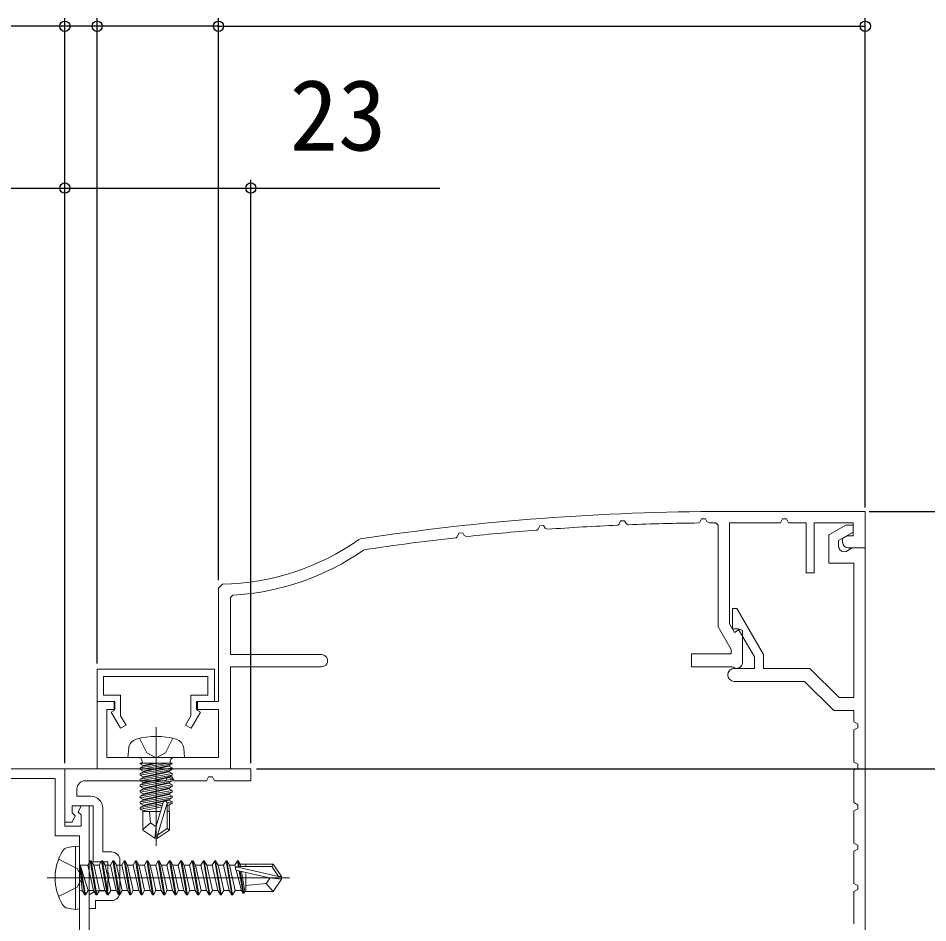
# Model space of a CAD drawing. Units: millimetres, scale not verified. Extents: x -525 to 525, y -783 to 779.
# Drawn here: x 204.1 to 316.6, y 352.5 to 464.4 of the extents above; entities that cross this region are included whole.
import ezdxf
from ezdxf.enums import TextEntityAlignment as Align

# ---------------------------------------------------------------- set-up
doc = ezdxf.new("R2010")
doc.units = ezdxf.units.MM
doc.header["$LTSCALE"] = 4
for name, color, linetype, lineweight in [('0-2_YKK_11', 30, 'Continuous', 18), ('0-4_YKK_12', 2, 'Continuous', 18), ('0-5_YKK_13', 4, 'Continuous', 18)]:
    doc.layers.add(name, color=color, linetype=linetype, lineweight=lineweight)
doc.layers.add('0-6_YKK_D', color=6, linetype='Continuous')
doc.styles.add('ＭＳ ゴシック', font='')
doc.styles.get('ＭＳ ゴシック').set_extended_font_data('MS Gothic')

msp = doc.modelspace()

# ---------------------------------------------------------------- linework, layer by layer
at = {"layer": '0-2_YKK_11'}
for p, q in [((308.897, 403.382), (291.397, 403.382)), ((246.467, 399.998), (246.252, 399.912)), ((246.829, 398.606), (246.955, 398.656))]:
    msp.add_line(p, q, dxfattribs=at)
for points in [[(306.797, 398.882), (308.897, 398.882), (308.897, 403.382)], [(268.278, 401.086), (268.445, 401.204), (268.631, 401.621), (269.119, 401.647), (269.302, 401.332), (269.584, 401.184)], [(278.276, 401.693), (278.448, 401.808), (278.64, 402.213), (279.13, 402.228), (279.307, 401.904), (279.582, 401.748)], [(290.396, 401.98), (290.697, 401.68), (290.697, 389.109), (292.297, 386.337), (292.297, 385.782), (287.397, 385.782), (287.397, 384.182), (292.397, 384.182), (292.577, 384.122)], [(288.275, 401.966), (288.451, 402.076), (288.649, 402.47), (289.139, 402.473), (289.312, 402.139), (289.581, 401.976)], [(293.697, 384.682), (293.697, 388.655), (293.397, 388.828), (292.706, 388.429), (292.097, 389.484), (292.097, 401.982), (298.397, 401.982), (298.652, 402.482), (299.142, 402.482), (299.397, 401.982), (301.597, 401.982), (301.597, 395.782), (302.597, 395.782), (302.597, 401.982), (307.397, 401.982), (307.397, 400.382), (306.697, 400.382), (306.097, 400.035), (306.097, 399.582)], [(305.597, 399.082), (305.597, 399.789), (307.397, 400.828), (307.397, 401.682), (306.475, 401.682), (304.397, 400.482), (304.397, 396.982), (307.497, 396.982), (307.497, 380.382), (305.659, 380.382), (302.059, 383.982), (296.297, 383.982), (296.297, 385.712), (293.024, 391.382), (292.497, 391.382), (292.497, 388.882), (293.197, 388.882), (295.197, 385.418), (295.197, 383.982), (292.697, 383.982)], [(258.28, 400.14), (258.442, 400.261), (258.622, 400.691), (259.109, 400.729), (259.297, 400.423), (259.585, 400.282)], [(308.897, 311.882), (308.897, 398.882), (307.297, 398.882), (306.547, 398.449), (306.297, 398.382)], [(229.389, 394.386), (228.897, 393.886), (228.897, 379.882), (226.197, 379.882), (226.197, 378.882), (228.897, 378.882), (228.897, 372.982), (215.097, 372.982), (215.097, 378.882), (216.097, 378.882), (216.097, 379.882), (213.897, 379.882), (213.897, 371.582), (230.397, 371.582), (230.397, 384.182), (241.647, 384.182)], [(241.647, 385.682), (230.397, 385.682), (230.397, 392.733), (230.68, 393.033)], [(292.697, 382.382), (301.397, 382.382), (304.997, 378.782), (307.497, 378.782), (307.497, 377.382), (307.997, 377.127), (307.997, 376.637), (307.497, 376.382), (307.497, 372.382), (307.997, 372.127), (307.997, 371.637), (307.497, 371.382), (307.497, 367.382), (307.997, 367.127), (307.997, 366.637), (307.497, 366.382), (307.497, 362.382), (307.997, 362.127), (307.997, 361.637), (307.497, 361.382), (307.497, 357.382), (307.997, 357.127), (307.997, 356.637), (307.497, 356.382), (307.497, 352.382)]]:
    msp.add_lwpolyline(points, dxfattribs=at)
msp.add_lwpolyline([(228.397, 383.882), (213.897, 383.882), (213.897, 379.882), (215.997, 379.882), (215.997, 378.782), (215.624, 378.566), (216.769, 376.582), (217.462, 376.982), (216.797, 378.134), (216.797, 380.682), (214.697, 380.682), (214.697, 382.982), (227.597, 382.982), (227.597, 380.682), (225.497, 380.682), (225.497, 378.134), (224.831, 376.982), (225.524, 376.582), (226.67, 378.566), (226.297, 378.782), (226.297, 379.882), (228.397, 379.882)], close=True, dxfattribs=at)
at = {"layer": '0-2_YKK_11', "color": 211}
msp.add_lwpolyline([(187.9, 371.582), (209.9, 371.582), (209.9, 364.482), (211.9, 364.482), (211.9, 365.858), (211.538, 366.219), (211.9, 366.982), (212.9, 366.982), (212.9, 301.15), (212.451, 301.033), (211.338, 303.036), (211.6, 303.482), (211.9, 303.782), (211.9, 313.082), (189.1, 313.082)], dxfattribs=at)
msp.add_lwpolyline([(189.3, 314.282), (189.3, 370.382), (208.7, 370.382), (208.7, 363.282), (211.7, 363.282), (211.7, 347.382), (211.4, 347.082), (211.4, 342.082), (211.7, 341.782), (211.7, 329.382), (211.4, 329.082), (211.4, 314.282), (204.7, 314.282), (204.4, 314.582), (196.4, 314.582), (196.1, 314.282)], close=True, dxfattribs=at)
at = {"layer": '0-2_YKK_11'}
for centre, radius, start, end in [((291.397, 103.382), 300, 89.99999, 98.61344), ((291.397, 103.381), 298.601, 92.51839, 94.18925), ((291.397, 103.384), 298.598, 90.59905, 92.26756), ((291.397, 103.4), 298.582, 90.19206, 90.34848), ((291.397, 103.378), 298.604, 94.44052, 96.11573), ((228.897, 424.382), 30, 270.93931, 305.34622), ((291.397, 103.382), 298.6, 96.3676, 98.55928), ((306.797, 399.582), 0.7, 180.00001, 269.99999), ((228.897, 424.382), 31.4, 273.25513, 304.82562), ((306.297, 399.082), 0.7, 180, 270), ((241.647, 384.932), 0.75, 269.99999, 90.00001), ((292.697, 383.182), 0.8, 90, 270), ((292.997, 384.682), 0.7, 233.13011, 359.99999)]:
    msp.add_arc(centre, radius, start, end, dxfattribs=at)
at = {"layer": '0-4_YKK_12', "color": 211}
msp.add_line((216.7, 360.282), (216.7, 356.282), dxfattribs=at)
for points in [[(209.9, 371.582), (232.9, 371.582), (232.9, 370.082), (228.4, 370.082), (228.145, 370.582), (227.655, 370.582), (227.4, 370.082), (223.4, 370.082), (223.145, 370.582), (222.655, 370.582), (222.4, 370.082), (212.4, 370.082)], [(215.7, 355.282), (213.7, 355.282), (213.7, 354.282), (212.9, 354.282), (212.9, 355.982), (213.7, 356.482), (215.2, 356.482), (215.2, 357.824), (215.32, 358.007), (215.32, 358.557), (215.2, 358.74), (215.2, 360.082), (213.4, 360.082), (213.4, 366.982), (210.8, 366.982), (210.8, 366.106), (211.162, 365.744), (210.8, 364.982), (209.9, 364.982), (209.9, 371.582)], [(211.4, 369.082), (211.4, 368.182), (213.1, 368.182)], [(214.6, 366.682), (214.6, 361.282), (215.7, 361.282)]]:
    msp.add_lwpolyline(points, dxfattribs=at)
for centre, radius, start, end in [((212.4, 369.082), 1, 90.00001, 179.99999), ((213.1, 366.682), 1.5, 0.00001, 89.99999), ((215.7, 360.282), 1, 0.00001, 89.99999), ((215.7, 356.282), 1, 270.00001, 359.99999)]:
    msp.add_arc(centre, radius, start, end, dxfattribs=at)
at = {"layer": '0-5_YKK_13'}
for p, q in [((221.197, 376.735), (221.197, 362.052)), ((217.697, 372.982), (217.795, 374.101)), ((224.697, 372.982), (224.599, 374.101)), ((224.697, 372.982), (217.697, 372.982)), ((219.467, 372.482), (219.467, 372.282)), ((222.927, 372.482), (222.927, 372.282)), ((223.176, 372.282), (219.218, 372.282)), ((219.218, 372.195), (219.597, 371.976)), ((219.218, 371.495), (223.176, 372.195)), ((219.218, 370.795), (223.176, 371.495)), ((219.218, 371.495), (219.597, 371.276)), ((220.996, 372.282), (219.597, 371.976)), ((219.597, 371.888), (219.597, 371.976)), ((222.797, 371.976), (219.597, 371.276)), ((219.597, 371.188), (222.797, 371.888)), ((222.797, 371.276), (219.597, 370.576)), ((219.597, 371.188), (219.597, 371.276)), ((223.176, 372.195), (222.797, 371.976)), ((222.797, 371.888), (222.797, 371.976)), ((223.176, 371.669), (222.797, 371.888)), ((223.176, 371.495), (222.797, 371.276)), ((222.797, 371.188), (222.797, 371.276)), ((223.176, 372.282), (223.176, 372.195)), ((223.176, 371.669), (223.176, 371.495)), ((219.218, 370.969), (219.218, 370.795)), ((219.218, 370.795), (219.597, 370.576)), ((223.176, 370.269), (219.218, 369.569)), ((219.597, 370.488), (219.597, 370.576)), ((219.597, 369.788), (222.797, 370.488)), ((223.176, 370.969), (222.797, 371.188)), ((222.797, 370.488), (222.797, 370.576)), ((223.176, 370.269), (222.797, 370.488)), ((223.176, 370.269), (223.176, 370.095)), ((219.218, 369.395), (223.176, 370.095)), ((219.218, 370.095), (219.597, 369.876)), ((219.218, 369.569), (219.597, 369.788)), ((219.218, 369.569), (219.218, 369.395)), ((223.176, 369.569), (219.218, 368.869)), ((219.218, 369.395), (219.597, 369.176)), ((219.218, 368.695), (223.176, 369.395)), ((219.218, 368.869), (219.597, 369.088)), ((219.597, 369.788), (219.597, 369.876)), ((222.797, 369.876), (219.597, 369.176)), ((219.597, 369.088), (222.797, 369.788)), ((219.597, 369.088), (219.597, 369.176)), ((222.797, 369.176), (219.597, 368.476)), ((219.597, 368.388), (222.797, 369.088)), ((223.176, 370.095), (222.797, 369.876)), ((222.797, 369.788), (222.797, 369.876)), ((223.176, 369.569), (222.797, 369.788)), ((223.176, 369.395), (222.797, 369.176)), ((222.797, 369.088), (222.797, 369.176)), ((223.176, 368.869), (222.797, 369.088)), ((223.176, 369.569), (223.176, 369.395)), ((219.218, 368.869), (219.218, 368.695)), ((223.176, 368.869), (219.218, 368.169)), ((219.218, 368.695), (219.597, 368.476)), ((219.218, 367.995), (223.176, 368.695)), ((219.218, 368.169), (219.597, 368.388)), ((219.218, 368.169), (219.218, 367.995)), ((223.176, 368.169), (219.218, 367.469)), ((219.218, 367.995), (219.597, 367.776)), ((219.218, 367.295), (223.176, 367.995)), ((219.597, 368.388), (219.597, 368.476)), ((222.797, 368.476), (219.597, 367.776)), ((219.597, 367.688), (222.797, 368.388)), ((223.176, 368.695), (222.797, 368.476)), ((222.797, 368.388), (222.797, 368.476)), ((223.176, 368.169), (222.797, 368.388)), ((223.176, 367.995), (222.797, 367.776)), ((223.176, 368.869), (223.176, 368.695)), ((223.176, 368.169), (223.176, 367.995)), ((219.218, 367.469), (219.597, 367.688)), ((219.218, 367.469), (219.218, 367.295)), ((219.218, 367.295), (219.597, 367.076)), ((222.02, 367.265), (219.218, 366.769)), ((219.218, 366.595), (221.965, 367.08)), ((219.218, 366.769), (219.597, 366.988)), ((219.218, 366.769), (219.218, 366.595)), ((219.597, 367.688), (219.597, 367.776)), ((222.797, 367.776), (219.597, 367.076)), ((219.597, 366.988), (222.797, 367.688)), ((219.597, 366.988), (219.597, 367.076)), ((221.906, 366.881), (219.597, 366.376)), ((221.197, 364.488), (222.056, 367.389)), ((223.176, 367.469), (222.546, 367.358)), ((222.547, 367.183), (223.176, 367.295)), ((222.797, 367.688), (222.797, 367.776)), ((223.176, 367.469), (222.797, 367.688)), ((222.797, 366.282), (222.797, 367.076)), ((223.176, 367.469), (223.176, 367.295)), ((219.218, 366.595), (219.597, 366.376)), ((221.728, 366.282), (219.547, 366.282)), ((219.547, 366.282), (219.547, 363.994)), ((219.597, 366.288), (219.597, 366.376)), ((222.847, 366.282), (222.547, 366.282)), ((220.497, 364.882), (219.547, 364.07)), ((219.547, 363.994), (221.047, 362.982)), ((221.197, 364.488), (221.047, 362.982)), ((221.197, 364.488), (221.197, 362.982)), ((222.547, 364.187), (221.347, 363.344)), ((222.847, 363.994), (221.347, 362.982)), ((221.347, 362.982), (221.047, 362.982)), ((221.347, 363.344), (221.347, 362.982)), ((211.2, 361.994), (210.225, 361.822)), ((211.2, 361.994), (211.2, 354.17)), ((211.2, 361.994), (211.7, 361.906)), ((211.7, 361.906), (211.7, 354.258)), ((213.05, 360.182), (212.732, 359.632)), ((213.75, 355.982), (213.05, 360.182)), ((213.05, 360.182), (213.15, 360.182)), ((213.15, 360.182), (213.468, 359.632)), ((213.15, 360.182), (213.85, 355.982)), ((214.45, 360.182), (214.132, 359.632)), ((215.15, 355.982), (214.45, 360.182)), ((214.45, 360.182), (214.55, 360.182)), ((214.55, 360.182), (215.25, 355.982)), ((215.85, 360.182), (215.532, 359.632)), ((216.55, 355.982), (215.85, 360.182)), ((215.85, 360.182), (215.95, 360.182)), ((215.95, 360.182), (216.65, 355.982)), ((217.25, 360.182), (216.932, 359.632)), ((217.95, 355.982), (217.25, 360.182)), ((217.25, 360.182), (217.35, 360.182)), ((217.35, 360.182), (218.05, 355.982)), ((218.65, 360.182), (218.332, 359.632)), ((219.35, 355.982), (218.65, 360.182)), ((218.65, 360.182), (218.75, 360.182)), ((218.75, 360.182), (219.45, 355.982)), ((220.05, 360.182), (219.732, 359.632)), ((220.75, 355.982), (220.05, 360.182)), ((220.15, 360.182), (220.468, 359.632)), ((221.45, 360.182), (221.132, 359.632)), ((222.15, 355.982), (221.45, 360.182)), ((221.55, 360.182), (221.868, 359.632)), ((222.85, 360.182), (222.532, 359.632)), ((223.55, 355.982), (222.85, 360.182)), ((222.95, 360.182), (223.268, 359.632)), ((224.25, 360.182), (223.932, 359.632)), ((224.95, 355.982), (224.25, 360.182)), ((224.35, 360.182), (224.668, 359.632)), ((225.65, 360.182), (225.332, 359.632)), ((225.65, 360.182), (225.75, 360.182)), ((226.35, 355.982), (225.65, 360.182)), ((225.75, 360.182), (226.068, 359.632)), ((227.05, 360.182), (226.732, 359.632)), ((227.05, 360.182), (227.15, 360.182)), ((227.75, 355.982), (227.05, 360.182)), ((227.15, 360.182), (227.468, 359.632)), ((228.45, 360.182), (228.132, 359.632)), ((228.45, 360.182), (228.55, 360.182)), ((229.15, 355.982), (228.45, 360.182)), ((228.55, 360.182), (228.868, 359.632)), ((229.85, 360.182), (229.532, 359.632)), ((229.85, 360.182), (229.95, 360.182)), ((230.55, 355.982), (229.85, 360.182)), ((229.95, 360.182), (230.268, 359.632)), ((231.25, 360.182), (230.932, 359.632)), ((231.25, 360.182), (231.373, 359.482)), ((231.35, 360.182), (231.473, 359.482)), ((212.35, 355.982), (211.75, 359.582)), ((211.75, 359.582), (211.85, 359.582)), ((211.75, 359.582), (212.032, 356.532)), ((211.85, 359.582), (212.45, 355.982)), ((212.768, 356.532), (211.85, 359.582)), ((211.9, 359.632), (212.732, 359.632)), ((212.732, 359.632), (213.432, 356.532)), ((213.468, 359.632), (214.168, 356.532)), ((213.468, 359.632), (214.132, 359.632)), ((214.132, 359.632), (214.832, 356.532)), ((214.868, 359.632), (215.532, 359.632)), ((215.532, 359.632), (216.232, 356.532)), ((216.268, 359.632), (216.932, 359.632)), ((216.932, 359.632), (217.632, 356.532)), ((217.668, 359.632), (218.332, 359.632)), ((218.332, 359.632), (219.032, 356.532)), ((219.068, 359.632), (219.732, 359.632)), ((219.732, 359.632), (220.432, 356.532)), ((220.468, 359.632), (220.818, 358.082)), ((220.468, 359.632), (221.132, 359.632)), ((221.132, 359.632), (221.832, 356.532)), ((221.868, 359.632), (222.218, 358.082)), ((221.868, 359.632), (222.532, 359.632)), ((222.532, 359.632), (223.232, 356.532)), ((223.268, 359.632), (223.618, 358.082)), ((223.268, 359.632), (223.932, 359.632)), ((223.932, 359.632), (224.632, 356.532)), ((224.668, 359.632), (225.368, 356.532)), ((226.068, 359.632), (226.768, 356.532)), ((227.468, 359.632), (228.168, 356.532)), ((228.868, 359.632), (229.568, 356.532)), ((230.268, 359.632), (230.968, 356.532)), ((230.268, 359.632), (230.932, 359.632)), ((230.932, 359.632), (231.015, 359.318)), ((231.087, 359.045), (231.748, 356.532)), ((231.09, 359.425), (236.338, 358.232)), ((231.193, 358.991), (235.194, 358.082)), ((231.469, 358.929), (231.95, 356.182)), ((231.573, 358.905), (232.05, 356.182)), ((231.592, 359.762), (232.3, 359.762)), ((231.592, 359.762), (231.641, 359.482)), ((232.3, 359.782), (235.655, 359.782)), ((232.3, 359.782), (232.3, 359.482)), ((235.655, 359.782), (235.495, 359.482)), ((235.655, 359.782), (236.7, 358.232)), ((207.7, 358.082), (237.7, 358.082)), ((219.418, 358.082), (219.768, 356.532)), ((231.748, 358.865), (232.177, 356.402)), ((232.3, 358.626), (232.3, 356.382)), ((235.194, 358.082), (236.7, 358.082)), ((235.194, 358.082), (236.7, 357.932)), ((235.655, 356.382), (236.7, 357.932)), ((236.338, 358.232), (236.7, 358.232)), ((236.7, 357.932), (236.7, 358.232)), ((234.8, 357.382), (235.655, 356.382)), ((211.9, 356.532), (212.032, 356.532)), ((212.35, 355.982), (212.032, 356.532)), ((212.35, 355.982), (212.45, 355.982)), ((212.35, 355.982), (212.45, 355.982)), ((212.45, 355.982), (212.768, 356.532)), ((212.768, 356.532), (213.432, 356.532)), ((213.75, 355.982), (213.432, 356.532)), ((213.75, 355.982), (213.85, 355.982)), ((213.85, 355.982), (214.168, 356.532)), ((214.168, 356.532), (214.832, 356.532)), ((215.15, 355.982), (214.832, 356.532)), ((215.15, 355.982), (215.25, 355.982)), ((215.25, 355.982), (215.568, 356.532)), ((215.568, 356.532), (216.232, 356.532)), ((216.55, 355.982), (216.232, 356.532)), ((216.55, 355.982), (216.65, 355.982)), ((216.65, 355.982), (216.968, 356.532)), ((216.968, 356.532), (217.632, 356.532)), ((217.95, 355.982), (217.632, 356.532)), ((217.95, 355.982), (218.05, 355.982)), ((218.05, 355.982), (218.368, 356.532)), ((218.368, 356.532), (219.032, 356.532)), ((219.35, 355.982), (219.032, 356.532)), ((219.35, 355.982), (219.45, 355.982)), ((219.45, 355.982), (219.768, 356.532)), ((219.768, 356.532), (220.432, 356.532)), ((220.75, 355.982), (220.432, 356.532)), ((220.75, 355.982), (220.85, 355.982)), ((220.85, 355.982), (221.168, 356.532)), ((222.15, 355.982), (221.832, 356.532)), ((222.15, 355.982), (222.25, 355.982)), ((222.25, 355.982), (222.568, 356.532)), ((223.55, 355.982), (223.232, 356.532)), ((223.55, 355.982), (223.65, 355.982)), ((223.65, 355.982), (223.968, 356.532)), ((224.95, 355.982), (224.632, 356.532)), ((224.95, 355.982), (225.05, 355.982)), ((225.05, 355.982), (225.368, 356.532)), ((225.368, 356.532), (226.032, 356.532)), ((226.35, 355.982), (226.032, 356.532)), ((226.35, 355.982), (226.45, 355.982)), ((226.768, 356.532), (227.432, 356.532)), ((227.75, 355.982), (227.432, 356.532)), ((227.75, 355.982), (227.85, 355.982)), ((228.168, 356.532), (228.832, 356.532)), ((229.15, 355.982), (228.832, 356.532)), ((229.15, 355.982), (229.25, 355.982)), ((229.568, 356.532), (230.232, 356.532)), ((230.55, 355.982), (230.232, 356.532)), ((230.55, 355.982), (230.65, 355.982)), ((230.968, 356.532), (231.748, 356.532)), ((231.95, 356.182), (231.748, 356.532)), ((231.95, 356.182), (232.05, 356.182)), ((232.05, 356.182), (232.177, 356.402)), ((232.177, 356.402), (232.3, 356.402)), ((232.3, 356.382), (235.655, 356.382)), ((211.2, 354.17), (210.225, 354.342)), ((211.2, 354.17), (211.7, 354.258))]:
    msp.add_line(p, q, dxfattribs=at)
for points in [[(219.147, 375.345), (220.052, 373.53), (221.197, 372.921)], [(223.247, 375.345), (222.342, 373.53), (221.197, 372.921)], [(219.218, 372.282), (219.218, 372.195), (219.711, 372.282)], [(222.682, 372.282), (219.218, 371.669), (219.218, 371.495)], [(219.218, 371.669), (219.597, 371.888), (221.397, 372.282)], [(223.176, 371.669), (219.218, 370.969), (219.597, 371.188)], [(219.218, 370.269), (219.597, 370.488), (222.797, 371.188)], [(223.176, 370.969), (219.218, 370.269), (219.218, 370.095), (223.176, 370.795)], [(223.176, 370.969), (223.176, 370.795), (222.797, 370.576), (219.597, 369.876)], [(221.347, 363.344), (222.547, 367.334), (222.547, 364.187)], [(223.176, 367.295), (222.797, 367.076), (222.547, 367.021)], [(221.197, 364.381), (220.497, 364.882), (220.357, 366.282)], [(222.847, 366.282), (222.847, 363.994), (222.547, 364.187)], [(209.121, 360.382), (211.437, 359.227), (212.046, 358.082)], [(214.55, 360.182), (214.868, 359.632), (215.568, 356.532)], [(215.95, 360.182), (216.268, 359.632), (216.968, 356.532)], [(217.35, 360.182), (217.668, 359.632), (218.368, 356.532)], [(218.75, 360.182), (219.068, 359.632), (219.418, 358.082)], [(220.05, 360.182), (220.15, 360.182), (220.85, 355.982)], [(221.45, 360.182), (221.55, 360.182), (222.25, 355.982)], [(222.85, 360.182), (222.95, 360.182), (223.65, 355.982)], [(224.25, 360.182), (224.35, 360.182), (225.05, 355.982)], [(225.75, 360.182), (226.45, 355.982), (226.768, 356.532)], [(227.15, 360.182), (227.85, 355.982), (228.168, 356.532)], [(228.55, 360.182), (229.25, 355.982), (229.568, 356.532)], [(229.95, 360.182), (230.65, 355.982), (230.968, 356.532)], [(231.25, 360.182), (231.35, 360.182), (231.592, 359.762)], [(224.668, 359.632), (225.332, 359.632), (226.032, 356.532)], [(226.068, 359.632), (226.732, 359.632), (227.432, 356.532)], [(227.468, 359.632), (228.132, 359.632), (228.832, 356.532)], [(228.868, 359.632), (229.532, 359.632), (230.232, 356.532)], [(231.248, 359.482), (235.495, 359.482), (236.338, 358.232)], [(209.121, 355.782), (211.437, 356.937), (212.046, 358.082)], [(220.818, 358.082), (221.168, 356.532), (221.832, 356.532)], [(222.218, 358.082), (222.568, 356.532), (223.232, 356.532)], [(223.618, 358.082), (223.968, 356.532), (224.632, 356.532)], [(235.301, 358.082), (234.8, 357.382), (232.3, 357.132)]]:
    msp.add_lwpolyline(points, dxfattribs=at)
for centre, radius, start, end in [((219.09, 373.988), 1.3, 105.88085, 175), ((221.197, 366.582), 9, 74.11915, 105.88085), ((223.304, 373.988), 1.3, 5, 74.11915), ((218.967, 372.482), 0.5, 0, 90), ((223.427, 372.482), 0.5, 90, 180), ((222.298, 367.334), 0.248, 0, 167.19096), ((215.2, 358.082), 6.5, 149.36409, 210.63591), ((210.382, 360.936), 0.9, 100, 149.36409), ((211.9, 359.832), 0.2, 180, 270), ((231.248, 359.234), 0.248, 90, 257.19096), ((211.9, 356.332), 0.2, 90, 180), ((210.382, 355.228), 0.9, 210.63591, 260)]:
    msp.add_arc(centre, radius, start, end, dxfattribs=at)
at = {"layer": '0-6_YKK_D'}
for p, q in [((209.9, 372.282), (209.9, 464.382)), ((213.897, 384.582), (213.897, 464.382)), ((213.897, 384.582), (213.897, 464.382)), ((228.897, 394.886), (228.897, 464.382)), ((228.897, 394.886), (228.897, 464.382)), ((308.897, 403.882), (308.897, 464.382)), ((228.897, 463.382), (213.897, 463.382)), ((228.897, 463.382), (308.897, 463.382)), ((187.9, 443.382), (209.9, 443.382)), ((209.9, 372.285), (209.9, 444.382)), ((209.9, 372.282), (209.9, 444.382)), ((232.9, 372.282), (232.9, 444.382)), ((309.393, 403.382), (382.746, 403.382)), ((233.597, 371.582), (382.746, 371.582)), ((233.6, 371.582), (382.746, 371.582))]:
    msp.add_line(p, q, dxfattribs=at)
for points in [[(213.897, 463.382), (209.9, 463.382), (149.6, 463.382)], [(209.9, 443.382), (232.9, 443.382), (256.268, 443.382)]]:
    msp.add_lwpolyline(points, dxfattribs=at)
for centre in [(209.9, 463.382), (213.897, 463.382), (213.897, 463.382), (228.897, 463.382), (228.897, 463.382), (308.897, 463.382), (209.9, 443.382), (209.9, 443.382), (232.9, 443.382)]:
    msp.add_circle(centre, 0.637, dxfattribs=at)

# ---------------------------------------------------------------- texts
at = {"layer": '0-6_YKK_D', "style": 'ＭＳ ゴシック'}
msp.add_text('23', height=8.798, dxfattribs=at).set_placement((237.7, 445.382), align=Align.BOTTOM_LEFT)

doc.saveas('drawing.dxf')
